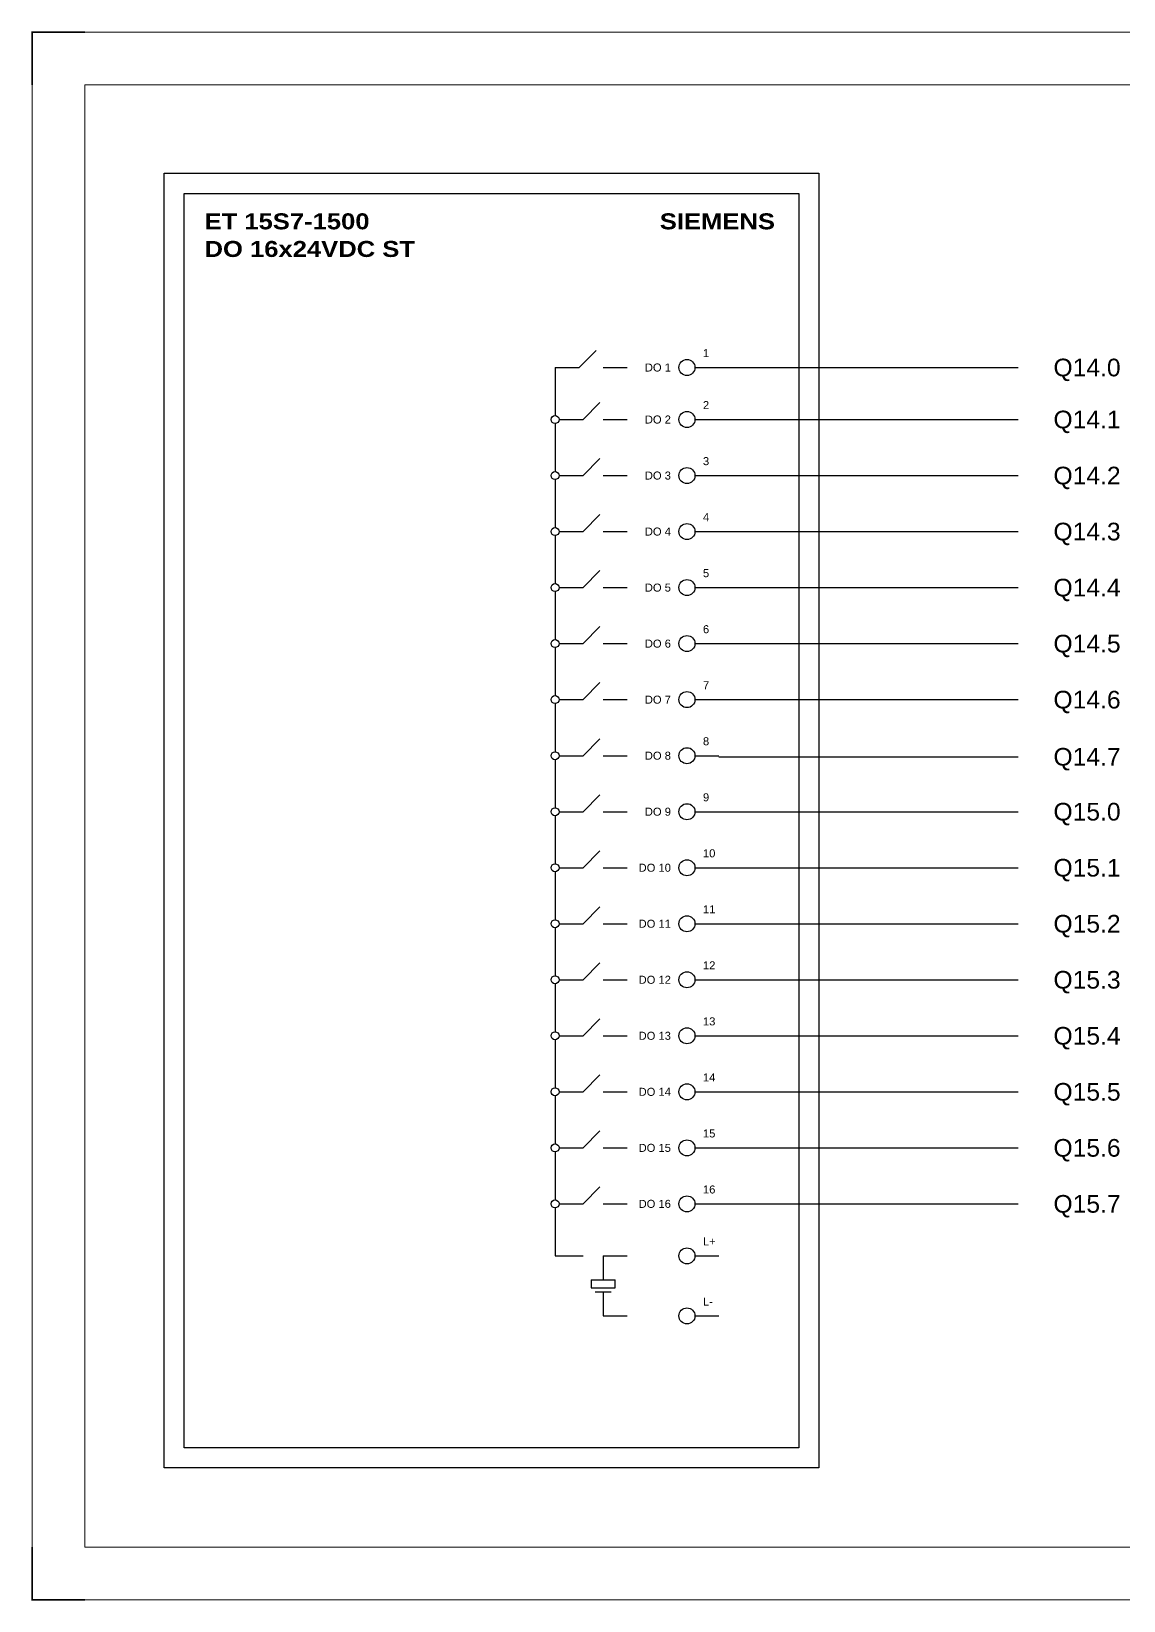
# Model space of a CAD drawing. Header units: centimetres. Extents: x 17259 to 54652, y 10858 to 53453.
# Drawn here: x 17259 to 20352, y 22737 to 27181 of the extents above; entities that cross this region are included whole.
import ezdxf
from ezdxf.enums import TextEntityAlignment as Align

# ---------------------------------------------------------------- set-up
doc = ezdxf.new("R2010")
doc.units = ezdxf.units.CM
doc.header["$MEASUREMENT"] = 0
doc.layers.add('Etiket-Line-L', color=7, linetype='Continuous')
doc.layers.add('EtIket-Line-S', color=2, linetype='Continuous')
doc.styles.add('Bold', font='ariblk.ttf', dxfattribs={"height": 25.4})
doc.styles.get("Standard").update_dxf_attribs({"font": 'arial.ttf'})

# ---------------------------------------------------------------- blocks, each defined once
blk = doc.blocks.new('x5 Out Line')
at = {"const_width": 0.3}
for points in [[(9.65, 286.71), (0, 286.71), (0, 277.06)], [(0, 9.65), (0, 0), (9.65, 0)]]:
    blk.add_lwpolyline(points, dxfattribs=at)
at = {"lineweight": 15}
blk.add_lwpolyline([(395.8, 9.65), (395.8, 277.06), (9.65, 277.06), (9.65, 9.65)], close=True, dxfattribs=at)
at = {"layer": 'EtIket-Line-S', "lineweight": 9, "ltscale": 0.5}
blk.add_lwpolyline([(0, 0), (405.45, 0), (405.45, 286.71), (0, 286.71)], close=True, dxfattribs=at)

msp = doc.modelspace()

# ---------------------------------------------------------------- linework, layer by layer
at = {"ltscale": 50}
for p, q in [((18809.8, 26228.9), (18857.9, 26277)), ((18741.8, 26228.9), (18809.8, 26228.9)), ((18741.8, 26228.9), (18741.8, 26092.9)), ((18877.8, 26228.9), (18945.8, 26228.9)), ((18821.1, 26081.6), (18869.2, 26129.7)), ((18741.8, 26070.3), (18741.8, 25934.3)), ((18753.1, 26081.6), (18821.1, 26081.6)), ((18877.8, 26081.6), (18945.8, 26081.6)), ((18821.1, 25922.9), (18869.2, 25971)), ((18741.8, 25911.6), (18741.8, 25775.6)), ((18753.1, 25922.9), (18821.1, 25922.9)), ((18877.8, 25922.9), (18945.8, 25922.9)), ((18821.1, 25764.3), (18869.2, 25812.4)), ((18741.8, 25752.9), (18741.8, 25616.9)), ((18753.1, 25764.3), (18821.1, 25764.3)), ((18877.8, 25764.3), (18945.8, 25764.3)), ((18821.1, 25605.6), (18869.2, 25653.7)), ((18753.1, 25605.6), (18821.1, 25605.6)), ((18877.8, 25605.6), (18945.8, 25605.6)), ((18741.8, 25594.3), (18741.8, 25458.3)), ((18821.1, 25447), (18869.2, 25495)), ((18741.8, 25435.6), (18741.8, 25299.6)), ((18753.1, 25447), (18821.1, 25447)), ((18877.8, 25447), (18945.8, 25447)), ((18821.1, 25288.3), (18869.2, 25336.4)), ((18753.1, 25288.3), (18821.1, 25288.3)), ((18877.8, 25288.3), (18945.8, 25288.3)), ((18741.8, 25277), (18741.8, 25141)), ((18821.1, 25129.6), (18869.2, 25177.7)), ((18741.8, 25118.3), (18741.8, 24982.3)), ((18753.1, 25129.6), (18821.1, 25129.6)), ((18877.8, 25129.6), (18945.8, 25129.6)), ((18821.1, 24971), (18869.2, 25019.1)), ((18741.8, 24959.7), (18741.8, 24823.7)), ((18753.1, 24971), (18821.1, 24971)), ((18877.8, 24971), (18945.8, 24971)), ((18821.1, 24812.3), (18869.2, 24860.4)), ((18741.8, 24801), (18741.8, 24665)), ((18753.1, 24812.3), (18821.1, 24812.3)), ((18877.8, 24812.3), (18945.8, 24812.3)), ((18821.1, 24653.7), (18869.2, 24701.7)), ((18741.8, 24642.3), (18741.8, 24506.3)), ((18753.1, 24653.7), (18821.1, 24653.7)), ((18877.8, 24653.7), (18945.8, 24653.7)), ((18821.1, 24495), (18869.2, 24543.1)), ((18753.1, 24495), (18821.1, 24495)), ((18877.8, 24495), (18945.8, 24495)), ((18741.8, 24483.7), (18741.8, 24347.7)), ((18821.1, 24336.4), (18869.2, 24384.4)), ((18741.8, 24325), (18741.8, 24189)), ((18753.1, 24336.4), (18821.1, 24336.4)), ((18877.8, 24336.4), (18945.8, 24336.4)), ((18821.1, 24177.7), (18869.2, 24225.8)), ((18753.1, 24177.7), (18821.1, 24177.7)), ((18877.8, 24177.7), (18945.8, 24177.7)), ((18741.8, 24166.4), (18741.8, 24030.4)), ((18821.1, 24019), (18869.2, 24067.1)), ((18741.8, 24007.7), (18741.8, 23871.7)), ((18753.1, 24019), (18821.1, 24019)), ((18877.8, 24019), (18945.8, 24019)), ((18821.1, 23860.4), (18869.2, 23908.5)), ((18741.8, 23849), (18741.8, 23713.1)), ((18753.1, 23860.4), (18821.1, 23860.4)), ((18877.8, 23860.4), (18945.8, 23860.4)), ((18741.8, 23713.1), (18821.1, 23713.1)), ((18877.8, 23713.1), (18945.8, 23713.1)), ((18877.8, 23713.1), (18877.8, 23645.1)), ((18843.8, 23645.1), (18911.8, 23645.1)), ((18843.8, 23645.1), (18843.8, 23622.6)), ((18911.8, 23622.6), (18911.8, 23645.1)), ((18843.8, 23622.6), (18911.8, 23622.6)), ((18855.1, 23611.1), (18900.4, 23611.1)), ((18877.8, 23611.1), (18877.8, 23543.1)), ((18877.8, 23543.1), (18945.8, 23543.1))]:
    msp.add_line(p, q, dxfattribs=at)
at = {"color": 6, "ltscale": 50}
for p, q in [((19138.1, 26228.9), (19206.1, 26228.9)), ((19138.1, 26081.6), (19206.1, 26081.6)), ((19138.1, 25922.9), (19206.1, 25922.9)), ((19138.1, 25764.3), (19206.1, 25764.3)), ((19138.1, 25605.6), (19206.1, 25605.6)), ((19138.1, 25447), (19206.1, 25447)), ((19138.1, 25288.3), (19206.1, 25288.3)), ((19138.1, 25129.6), (19206.1, 25129.6)), ((19138.1, 24971), (19206.1, 24971)), ((19138.1, 24812.3), (19206.1, 24812.3)), ((19138.1, 24653.7), (19206.1, 24653.7)), ((19138.1, 24495), (19206.1, 24495)), ((19138.1, 24336.4), (19206.1, 24336.4)), ((19138.1, 24177.7), (19206.1, 24177.7)), ((19138.1, 24019), (19206.1, 24019)), ((19138.1, 23860.4), (19206.1, 23860.4)), ((19138.1, 23713.1), (19206.1, 23713.1)), ((19138.1, 23543.1), (19206.1, 23543.1))]:
    msp.add_line(p, q, dxfattribs=at)
at = {"color": 146, "ltscale": 50, "true_color": 0x105689}
for p, q in [((19206.1, 26228.9), (20053.6, 26228.9)), ((19206.1, 26081.6), (20053.6, 26081.6)), ((19206.1, 25922.9), (20053.6, 25922.9)), ((19206.1, 25764.3), (20053.6, 25764.3)), ((19206.1, 25605.6), (20053.6, 25605.6)), ((19206.1, 25447), (20053.6, 25447)), ((19206.1, 25288.3), (20053.6, 25288.3)), ((19206.1, 25126.5), (20053.6, 25126.5)), ((19206.1, 24971), (20053.6, 24971)), ((19206.1, 24812.3), (20053.6, 24812.3)), ((19206.1, 24653.7), (20053.6, 24653.7)), ((19206.1, 24495), (20053.6, 24495)), ((19206.1, 24336.4), (20053.6, 24336.4)), ((19206.1, 24177.7), (20053.6, 24177.7)), ((19206.1, 24019), (20053.6, 24019)), ((19206.1, 23860.4), (20053.6, 23860.4))]:
    msp.add_line(p, q, dxfattribs=at)
at = {"ltscale": 50}
msp.add_lwpolyline([(17634.8, 26778.8), (19489.4, 26778.8), (19489.4, 23113), (17634.8, 23113)], close=True, dxfattribs=at)
at = {"color": 6, "ltscale": 50}
msp.add_lwpolyline([(17691.4, 26722.1), (19432.8, 26722.1), (19432.8, 23169.6), (17691.4, 23169.6)], close=True, dxfattribs=at)
at = {"color": 6, "ltscale": 500}
for centre in [(19115.5, 26228.9), (19115.5, 26081.6), (19115.5, 25922.9), (19115.5, 25764.3), (19115.5, 25605.6), (19115.5, 25447), (19115.5, 25288.3), (19115.5, 25129.6), (19115.5, 24971), (19115.5, 24812.3), (19115.5, 24653.7), (19115.5, 24495), (19115.5, 24336.4), (19115.5, 24177.7), (19115.5, 24019), (19115.5, 23860.4), (19115.5, 23713.1), (19115.5, 23543.1)]:
    msp.add_circle(centre, 22.7, dxfattribs=at)
at = {"ltscale": 500}
for centre in [(18741.8, 26081.6), (18741.8, 25922.9), (18741.8, 25764.3), (18741.8, 25605.6), (18741.8, 25447), (18741.8, 25288.3), (18741.8, 25129.6), (18741.8, 24971), (18741.8, 24812.3), (18741.8, 24653.7), (18741.8, 24495), (18741.8, 24336.4), (18741.8, 24177.7), (18741.8, 24019), (18741.8, 23860.4)]:
    msp.add_circle(centre, 11.3, dxfattribs=at)

# ---------------------------------------------------------------- block references
at = {"layer": 'Etiket-Line-L', "lineweight": 0, "xscale": 15.48351216233742, "yscale": 15.48351216233742, "zscale": 15.48351216233742}
msp.add_blockref('x5 Out Line', (17260.9, 22739.1), dxfattribs=at)

# ---------------------------------------------------------------- texts
at = {"ltscale": 500, "style": 'Bold'}
for s, p in [('ET 15S7-1500', (17749, 26665.5)), ('DO 16x24VDC ST', (17749, 26587.3))]:
    msp.add_text(s, height=45.331, dxfattribs=at).set_placement(p, align=Align.TOP_LEFT)
msp.add_text('SIEMENS', height=45.33, dxfattribs=at).set_placement((19364.8, 26665.5), align=Align.TOP_RIGHT)
at = {"ltscale": 500}
for s, height, p in [('1', 22.7, (19160.8, 26251.6)), ('2', 22.7, (19160.8, 26104.3)), ('3', 22.7, (19160.8, 25945.6)), ('4', 22.7, (19160.8, 25786.9)), ('5', 22.7, (19160.8, 25628.3)), ('6', 22.7, (19160.8, 25469.6)), ('7', 22.7, (19160.8, 25311)), ('8', 22.7, (19160.8, 25152.3)), ('9', 22.7, (19160.8, 24993.6)), ('10', 22.67, (19160.8, 24835)), ('11', 22.67, (19160.8, 24676.3)), ('12', 22.67, (19160.8, 24517.7)), ('13', 22.67, (19160.8, 24359)), ('14', 22.67, (19160.8, 24200.4)), ('15', 22.67, (19160.8, 24041.7)), ('16', 22.67, (19160.8, 23883)), ('L+', 22.67, (19160.8, 23735.7)), ('L-', 22.67, (19160.8, 23565.7))]:
    msp.add_text(s, height=height, dxfattribs=at).set_placement(p, align=Align.BOTTOM_LEFT)
for s, p in [('DO 1', (19070.1, 26228.9)), ('DO 2', (19070.1, 26081.6)), ('DO 3', (19070.1, 25922.9)), ('DO 4', (19070.1, 25764.3)), ('DO 5', (19070.1, 25605.6)), ('DO 6', (19070.1, 25447)), ('DO 7', (19070.1, 25288.3)), ('DO 8', (19070.1, 25129.6)), ('DO 9', (19070.1, 24971)), ('DO 10', (19070.1, 24812.3)), ('DO 11', (19070.1, 24653.7)), ('DO 12', (19070.1, 24495)), ('DO 13', (19070.1, 24336.4)), ('DO 14', (19070.1, 24177.7)), ('DO 15', (19070.1, 24019)), ('DO 16', (19070.1, 23860.4))]:
    msp.add_text(s, height=22.67, dxfattribs=at).set_placement(p, align=Align.MIDDLE_RIGHT)
for s, p in [('Q14.0', (20153.6, 26228.9)), ('Q14.1', (20153.6, 26081.6)), ('Q14.2', (20153.6, 25922.9)), ('Q14.3', (20153.6, 25764.3)), ('Q14.4', (20153.6, 25605.6)), ('Q14.5', (20153.6, 25447)), ('Q14.6', (20153.6, 25288.3)), ('Q14.7', (20153.6, 25126.5)), ('Q15.0', (20153.6, 24971)), ('Q15.1', (20153.6, 24812.3)), ('Q15.2', (20153.6, 24653.7)), ('Q15.3', (20153.6, 24495)), ('Q15.4', (20153.6, 24336.4)), ('Q15.5', (20153.6, 24177.7)), ('Q15.6', (20153.6, 24019)), ('Q15.7', (20153.6, 23860.4))]:
    msp.add_text(s, height=50, dxfattribs=at).set_placement(p, align=Align.MIDDLE_LEFT)

doc.saveas('drawing.dxf')
